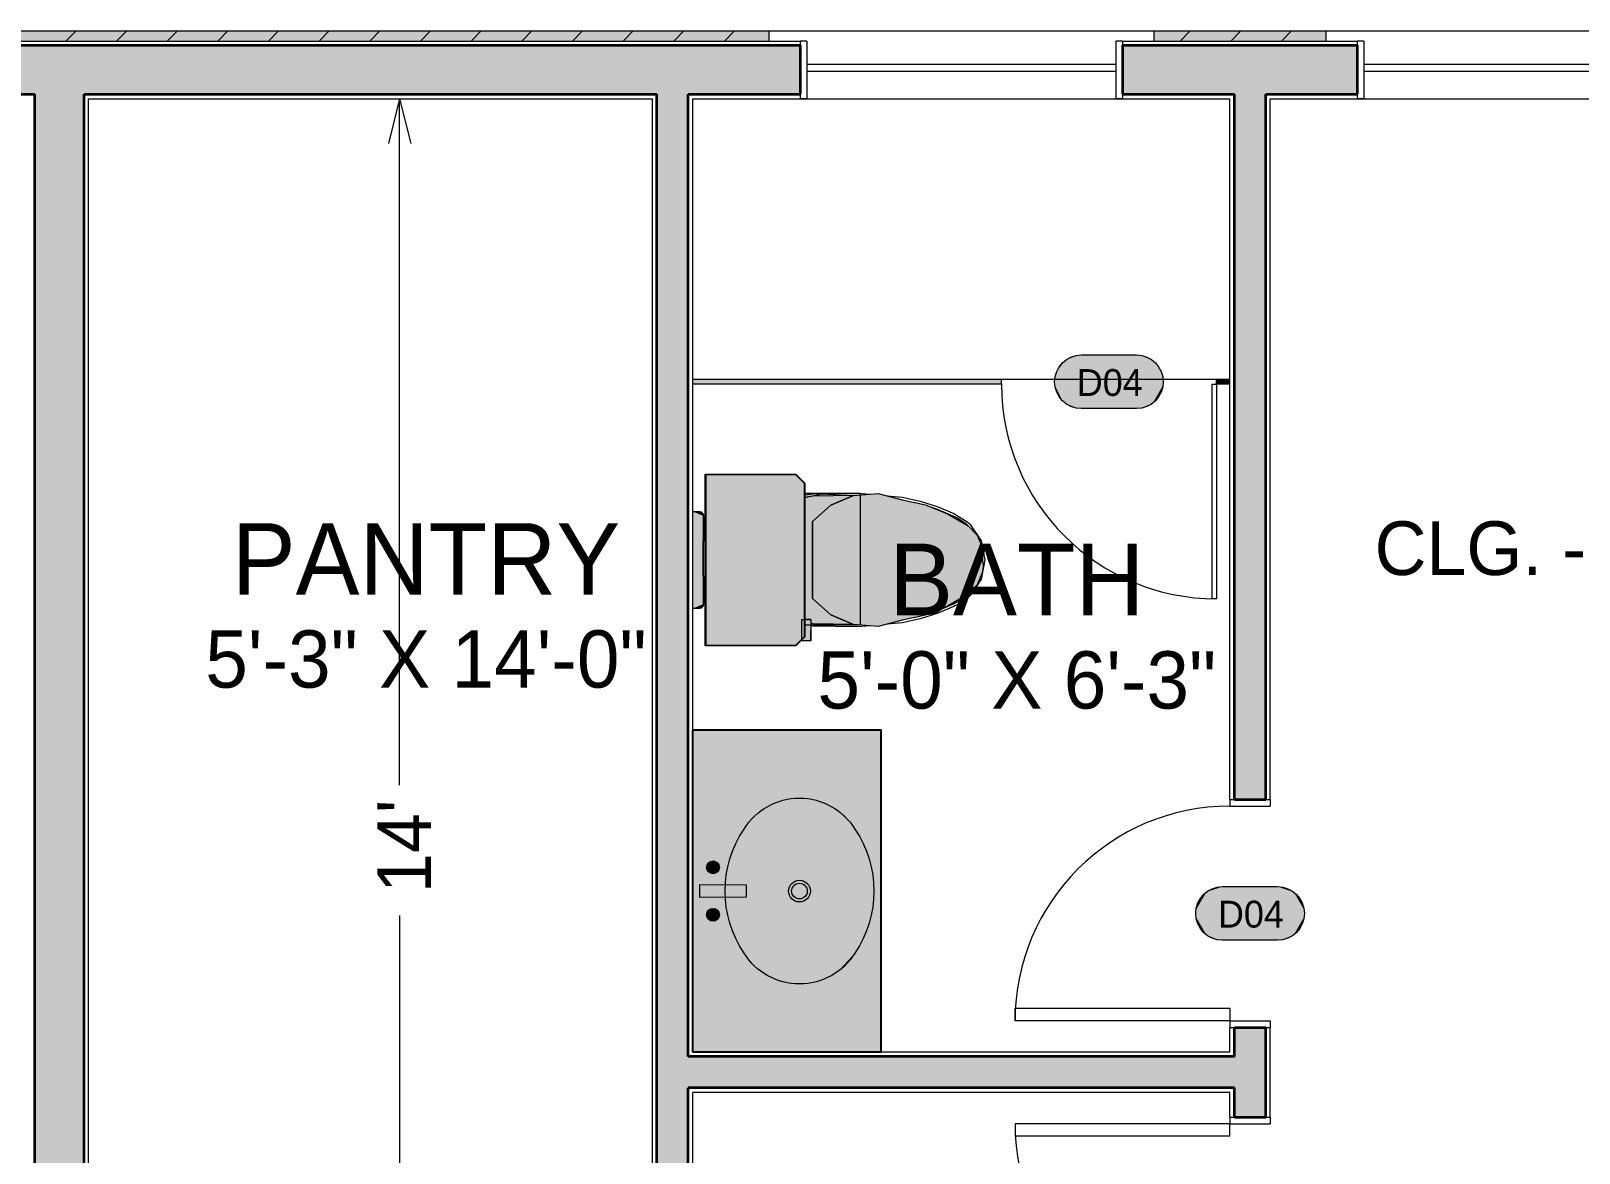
# Model space of a CAD drawing. Header units: inches. Extents: x 0.6 to 35.4, y -22.9 to 0.3.
# Drawn here: x 18.413 to 22.016, y -5.072 to -2.459 of the extents above; entities that cross this region are included whole.
import ezdxf

# ---------------------------------------------------------------- set-up
doc = ezdxf.new("R2010")
doc.units = ezdxf.units.IN
doc.header["$MEASUREMENT"] = 0
doc.layers.add('Layout Box Export Contents', color=7, linetype='Continuous', lineweight=0, true_color=0x000000)

# ---------------------------------------------------------------- blocks, each defined once
blk = doc.blocks.new('Oval (undermount) Sink')
at = {"layer": 'Layout Box Export Contents', "color": 252, "linetype": 'Continuous', "lineweight": 0, "true_color": 0x969696, "transparency": 33554687}
blk.add_lwpolyline([(0.72, 19.46), (0.68, 14.26), (-0.68, 14.26), (-0.72, 19.46)], close=True, dxfattribs=at)
blk.add_lwpolyline([(-6.93, 14.5, -0.30599), (6.93, 14.5, -0.558345), (6.93, 2.12, -0.305976), (-6.93, 2.12, -0.558345)], format="xyb", close=True, dxfattribs=at)
for centre, radius in [((-2.65, 17.97), 0.719), ((2.65, 17.97), 0.719), ((0, 8.31), 1.22), ((0, 8.31), 0.874)]:
    blk.add_circle(centre, radius, dxfattribs=at)
at = {"layer": 'Layout Box Export Contents', "color": 7, "linetype": 'Continuous', "lineweight": 0, "true_color": 0xffffff, "transparency": 33554687}
for points in [[(0.72, 19.46), (-0.68, 14.26), (0.72, 19.46), (-0.72, 19.46)], [(0.68, 14.26), (-0.68, 14.26), (0.68, 14.26), (0.72, 19.46)], [(-2.65, 18.69), (-3.33, 18.22), (-3.37, 17.97), (-3.36, 18.1)], [(-2.65, 18.69), (-3.37, 17.97), (-3.33, 17.73), (-3.36, 17.85)], [(-2.65, 18.69), (-3.2, 18.44), (-3.33, 18.22), (-3.28, 18.33)], [(-2.65, 18.69), (-3.33, 17.73), (-3.2, 17.51), (-3.28, 17.61)], [(-2.65, 18.69), (-3.01, 18.6), (-3.2, 18.44), (-3.12, 18.52)], [(-2.65, 18.69), (-3.2, 17.51), (-3.01, 17.35), (-3.12, 17.42)], [(-2.65, 18.69), (-2.78, 18.68), (-3.01, 18.6), (-2.9, 18.65)], [(-2.65, 18.69), (-3.01, 17.35), (-2.78, 17.26), (-2.9, 17.3)], [(-2.65, 18.69), (-2.78, 17.26), (-2.53, 17.26), (-2.65, 17.25)], [(-2.65, 18.69), (-2.53, 17.26), (-2.29, 17.35), (-2.41, 17.3)], [(-2.65, 18.69), (-2.29, 17.35), (-2.1, 17.51), (-2.19, 17.42)], [(-2.65, 18.69), (-2.1, 17.51), (-1.98, 17.73), (-2.03, 17.61)], [(-2.65, 18.69), (-1.98, 17.73), (-1.93, 17.97), (-1.94, 17.85)], [(-2.65, 18.69), (-1.93, 17.97), (-1.98, 18.22), (-1.94, 18.1)], [(-2.65, 18.69), (-1.98, 18.22), (-2.1, 18.44), (-2.03, 18.33)], [(-2.65, 18.69), (-2.1, 18.44), (-2.29, 18.6), (-2.19, 18.52)], [(-2.65, 18.69), (-2.29, 18.6), (-2.53, 18.68), (-2.41, 18.65)], [(2.65, 18.69), (1.98, 18.22), (1.93, 17.97), (1.94, 18.1)], [(2.65, 18.69), (1.93, 17.97), (1.98, 17.73), (1.94, 17.85)], [(2.65, 18.69), (2.1, 18.44), (1.98, 18.22), (2.03, 18.33)], [(2.65, 18.69), (1.98, 17.73), (2.1, 17.51), (2.03, 17.61)], [(2.65, 18.69), (2.29, 18.6), (2.1, 18.44), (2.19, 18.52)], [(2.65, 18.69), (2.1, 17.51), (2.29, 17.35), (2.19, 17.42)], [(2.65, 18.69), (2.53, 18.68), (2.29, 18.6), (2.41, 18.65)], [(2.65, 18.69), (2.29, 17.35), (2.53, 17.26), (2.41, 17.3)], [(2.65, 18.69), (2.53, 17.26), (2.78, 17.26), (2.65, 17.25)], [(2.65, 18.69), (2.78, 17.26), (3.01, 17.35), (2.9, 17.3)], [(2.65, 18.69), (3.01, 17.35), (3.2, 17.51), (3.11, 17.42)], [(2.65, 18.69), (3.2, 17.51), (3.33, 17.73), (3.28, 17.61)], [(2.65, 18.69), (3.33, 17.73), (3.37, 17.97), (3.36, 17.85)], [(2.65, 18.69), (3.37, 17.97), (3.33, 18.22), (3.36, 18.1)], [(2.65, 18.69), (3.33, 18.22), (3.2, 18.44), (3.28, 18.33)], [(2.65, 18.69), (3.2, 18.44), (3.01, 18.6), (3.11, 18.52)], [(2.65, 18.69), (3.01, 18.6), (2.78, 18.68), (2.9, 18.65)], [(-5.3, 15.43), (-4.93, 15.6), (-5.3, 15.43), (-5.09, 1.09)], [(-5.09, 1.09), (-4.93, 15.6), (-5.09, 1.09), (-4.71, 0.93)], [(-4.71, 0.93), (-4.93, 15.6), (-4.71, 0.93), (-4.55, 15.75)], [(-4.33, 0.78), (-4.71, 0.93), (-4.33, 0.78), (-4.55, 15.75)], [(-4.33, 0.78), (-4.55, 15.75), (-4.33, 0.78), (-4.16, 15.9)], [(-3.95, 0.65), (-4.33, 0.78), (-3.95, 0.65), (-4.16, 15.9)], [(-4.16, 15.9), (-3.78, 16.03), (-4.16, 15.9), (-3.95, 0.65)], [(-3.95, 0.65), (-3.78, 16.03), (-3.95, 0.65), (-3.56, 0.52)], [(-3.78, 16.03), (-3.39, 16.15), (-3.78, 16.03), (-3.56, 0.52)], [(-3.56, 0.52), (-3.39, 16.15), (-3.56, 0.52), (-3.16, 0.41)], [(-3.16, 0.41), (-3.39, 16.15), (-3.16, 0.41), (-2.99, 16.25)], [(-2.77, 0.31), (-3.16, 0.41), (-2.77, 0.31), (-2.99, 16.25)], [(-2.99, 16.25), (-2.59, 16.34), (-2.99, 16.25), (-2.77, 0.31)], [(-2.77, 0.31), (-2.59, 16.34), (-2.77, 0.31), (-2.37, 0.23)], [(-2.37, 0.23), (-2.59, 16.34), (-2.37, 0.23), (-2.19, 16.42)], [(-1.96, 0.16), (-2.37, 0.23), (-1.96, 0.16), (-2.19, 16.42)], [(-2.19, 16.42), (-1.79, 16.49), (-2.19, 16.42), (-1.96, 0.16)], [(-1.96, 0.16), (-1.79, 16.49), (-1.96, 0.16), (-1.56, 0.1)], [(-1.56, 0.1), (-1.79, 16.49), (-1.56, 0.1), (-1.38, 16.54)], [(-1.15, 0.05), (-1.56, 0.1), (-1.15, 0.05), (-1.38, 16.54)], [(-1.15, 0.05), (-1.38, 16.54), (-1.15, 0.05), (-0.98, 16.58)], [(-0.75, 0.02), (-1.15, 0.05), (-0.75, 0.02), (-0.98, 16.58)], [(-0.98, 16.58), (-0.57, 16.61), (-0.98, 16.58), (-0.75, 0.02)], [(-0.75, 0.02), (-0.57, 16.61), (-0.75, 0.02), (-0.34, 0)], [(-0.34, 0), (-0.57, 16.61), (-0.34, 0), (-0.16, 16.62)], [(-0.34, 0), (-0.16, 16.62), (-0.34, 0), (0.07, 0)], [(-0.16, 16.62), (0.25, 16.62), (-0.16, 16.62), (0.07, 0)], [(0.07, 0), (0.25, 16.62), (0.07, 0), (0.48, 0.01)], [(0.25, 16.62), (0.66, 16.6), (0.25, 16.62), (0.48, 0.01)], [(0.48, 0.01), (0.66, 16.6), (0.48, 0.01), (0.89, 0.03)], [(0.66, 16.6), (1.06, 16.57), (0.66, 16.6), (0.89, 0.03)], [(0.89, 0.03), (1.06, 16.57), (0.89, 0.03), (1.29, 0.07)], [(1.06, 16.57), (1.47, 16.53), (1.06, 16.57), (1.29, 0.07)], [(1.29, 0.07), (1.47, 16.53), (1.29, 0.07), (1.7, 0.12)], [(1.47, 16.53), (1.88, 16.48), (1.47, 16.53), (1.7, 0.12)], [(1.7, 0.12), (1.88, 16.48), (1.7, 0.12), (2.1, 0.18)], [(1.88, 16.48), (2.28, 16.41), (1.88, 16.48), (2.1, 0.18)], [(2.1, 0.18), (2.28, 16.41), (2.1, 0.18), (2.51, 0.26)], [(2.28, 16.41), (2.68, 16.33), (2.28, 16.41), (2.51, 0.26)], [(2.51, 0.26), (2.68, 16.33), (2.51, 0.26), (2.9, 0.35)], [(2.68, 16.33), (3.08, 16.23), (2.68, 16.33), (2.9, 0.35)], [(2.9, 0.35), (3.08, 16.23), (2.9, 0.35), (3.3, 0.45)], [(3.08, 16.23), (3.47, 16.12), (3.08, 16.23), (3.3, 0.45)], [(3.3, 0.45), (3.47, 16.12), (3.3, 0.45), (3.69, 0.56)], [(3.47, 16.12), (3.86, 16), (3.47, 16.12), (3.69, 0.56)], [(3.69, 0.56), (3.86, 16), (3.69, 0.56), (4.08, 0.69)], [(3.86, 16), (4.25, 15.87), (3.86, 16), (4.08, 0.69)], [(4.08, 0.69), (4.25, 15.87), (4.08, 0.69), (4.46, 0.83)], [(4.25, 15.87), (4.63, 15.72), (4.25, 15.87), (4.46, 0.83)], [(4.46, 0.83), (4.63, 15.72), (4.46, 0.83), (4.84, 0.99)], [(4.63, 15.72), (5.01, 15.56), (4.63, 15.72), (4.84, 0.99)], [(4.84, 0.99), (5.01, 15.56), (4.84, 0.99), (5.22, 1.15)], [(5.01, 15.56), (5.38, 15.39), (5.01, 15.56), (5.22, 1.15)], [(-10.39, 8.26), (-6.93, 14.5), (-10.39, 8.26), (-6.93, 2.12)], [(-6.93, 14.5), (-10.39, 8.26), (-6.93, 14.5), (-8.28, 13.42)], [(-6.93, 14.5), (-8.28, 13.42), (-6.93, 14.5), (-7.68, 13.97)], [(-8.28, 13.42), (-7.99, 13.71), (-8.28, 13.42), (-7.68, 13.97)], [(-7.68, 13.97), (-7.35, 14.22), (-7.68, 13.97), (-6.93, 14.5)], [(-6.93, 2.12), (-6.93, 14.5), (-6.93, 2.12), (-6.72, 14.63)], [(-6.53, 1.86), (-6.93, 2.12), (-6.53, 1.86), (-6.72, 14.63)], [(-6.53, 1.86), (-6.72, 14.63), (-6.53, 1.86), (-6.38, 14.85)], [(-6.18, 1.65), (-6.53, 1.86), (-6.18, 1.65), (-6.38, 14.85)], [(-6.18, 1.65), (-6.38, 14.85), (-6.18, 1.65), (-6.02, 15.06)], [(-5.82, 1.45), (-6.18, 1.65), (-5.82, 1.45), (-6.02, 15.06)], [(-5.82, 1.45), (-6.02, 15.06), (-5.82, 1.45), (-5.66, 15.25)], [(-5.46, 1.27), (-5.82, 1.45), (-5.46, 1.27), (-5.66, 15.25)], [(-5.46, 1.27), (-5.66, 15.25), (-5.46, 1.27), (-5.3, 15.43)], [(-5.09, 1.09), (-5.46, 1.27), (-5.09, 1.09), (-5.3, 15.43)], [(5.22, 1.15), (5.38, 15.39), (5.22, 1.15), (5.58, 1.33)], [(5.38, 15.39), (5.74, 15.21), (5.38, 15.39), (5.58, 1.33)], [(5.58, 1.33), (5.74, 15.21), (5.58, 1.33), (5.95, 1.52)], [(5.74, 15.21), (6.1, 15.01), (5.74, 15.21), (5.95, 1.52)], [(5.95, 1.52), (6.1, 15.01), (5.95, 1.52), (6.3, 1.72)], [(6.1, 15.01), (6.45, 14.81), (6.1, 15.01), (6.3, 1.72)], [(6.3, 1.72), (6.45, 14.81), (6.3, 1.72), (6.65, 1.94)], [(6.45, 14.81), (6.93, 14.5), (6.45, 14.81), (6.65, 1.94)], [(6.65, 1.94), (6.93, 14.5), (6.65, 1.94), (6.93, 2.12)], [(6.93, 2.12), (6.93, 14.5), (6.93, 2.12), (7.31, 2.37)], [(6.97, 14.47), (7.31, 14.25), (6.97, 14.47), (6.93, 14.5)], [(7.31, 2.37), (6.93, 14.5), (7.31, 2.37), (7.95, 13.74)], [(7.31, 14.25), (7.95, 13.74), (7.31, 14.25), (6.93, 14.5)], [(7.64, 14), (7.95, 13.74), (7.64, 14), (7.31, 14.25)], [(-10.39, 8.26), (-9.29, 12.14), (-10.39, 8.26), (-8.28, 13.42)], [(-10.29, 9.48), (-9.29, 12.14), (-10.29, 9.48), (-10.39, 8.26)], [(-10.29, 9.48), (-9.69, 11.43), (-10.29, 9.48), (-9.29, 12.14)], [(-9.69, 11.43), (-9.5, 11.79), (-9.69, 11.43), (-9.29, 12.14)], [(-9.29, 12.14), (-8.56, 13.13), (-9.29, 12.14), (-8.28, 13.42)], [(-9.07, 12.48), (-8.56, 13.13), (-9.07, 12.48), (-9.29, 12.14)], [(-8.83, 12.81), (-8.56, 13.13), (-8.83, 12.81), (-9.07, 12.48)], [(10.38, 7.9), (7.31, 2.37), (10.38, 7.9), (7.95, 13.74)], [(8.25, 13.46), (8.53, 13.16), (8.25, 13.46), (7.95, 13.74)], [(7.95, 13.74), (8.53, 13.16), (7.95, 13.74), (10.38, 7.9)], [(8.53, 13.16), (8.79, 12.85), (8.53, 13.16), (10.38, 7.9)], [(9.04, 12.52), (10.28, 9.53), (9.04, 12.52), (8.79, 12.85)], [(8.79, 12.85), (10.28, 9.53), (8.79, 12.85), (10.38, 7.9)], [(9.04, 12.52), (9.27, 12.18), (9.04, 12.52), (10.28, 9.53)], [(9.48, 11.83), (10.28, 9.53), (9.48, 11.83), (9.27, 12.18)], [(-10.21, 9.88), (-9.69, 11.43), (-10.21, 9.88), (-10.29, 9.48)], [(-10.21, 9.88), (-10.12, 10.28), (-10.21, 9.88), (-9.69, 11.43)], [(-10.12, 10.28), (-9.85, 11.05), (-10.12, 10.28), (-9.69, 11.43)], [(-9.99, 10.67), (-9.85, 11.05), (-9.99, 10.67), (-10.12, 10.28)], [(9.48, 11.83), (9.66, 11.47), (9.48, 11.83), (9.83, 11.1)], [(9.83, 11.1), (9.98, 10.72), (9.83, 11.1), (9.48, 11.83)], [(9.48, 11.83), (9.98, 10.72), (9.48, 11.83), (10.28, 9.53)], [(10.1, 10.33), (10.28, 9.53), (10.1, 10.33), (9.98, 10.72)], [(-10.39, 8.26), (-10.38, 8.67), (-10.39, 8.26), (-10.29, 9.48)], [(-10.35, 9.08), (-10.29, 9.48), (-10.35, 9.08), (-10.38, 8.67)], [(10.1, 10.33), (10.2, 9.93), (10.1, 10.33), (10.28, 9.53)], [(10.28, 9.53), (10.34, 9.13), (10.28, 9.53), (10.38, 8.72)], [(10.38, 7.9), (10.28, 9.53), (10.38, 7.9), (10.38, 8.72)], [(10.38, 8.72), (10.39, 8.31), (10.38, 8.72), (10.38, 7.9)], [(-6.93, 2.12), (-9.24, 4.39), (-6.93, 2.12), (-10.39, 8.26)], [(-9.96, 5.86), (-10.19, 6.64), (-9.96, 5.86), (-10.39, 8.26)], [(-10.37, 7.85), (-10.39, 8.26), (-10.37, 7.85), (-10.28, 7.04)], [(-10.28, 7.04), (-10.39, 8.26), (-10.28, 7.04), (-10.19, 6.64)], [(-9.24, 4.39), (-9.96, 5.86), (-9.24, 4.39), (-10.39, 8.26)], [(-10.34, 7.44), (-10.37, 7.85), (-10.34, 7.44), (-10.28, 7.04)], [(10.38, 7.9), (10.34, 7.49), (10.38, 7.9), (7.31, 2.37)], [(9.04, 4.09), (7.31, 2.37), (9.04, 4.09), (10.34, 7.49)], [(10.34, 7.49), (9.27, 4.43), (10.34, 7.49), (9.04, 4.09)], [(10.28, 7.09), (9.27, 4.43), (10.28, 7.09), (10.34, 7.49)], [(9.83, 5.52), (9.27, 4.43), (9.83, 5.52), (10.28, 7.09)], [(10.1, 6.29), (9.83, 5.52), (10.1, 6.29), (10.28, 7.09)], [(10.2, 6.69), (10.1, 6.29), (10.2, 6.69), (10.28, 7.09)], [(-9.96, 5.86), (-10.09, 6.25), (-9.96, 5.86), (-10.19, 6.64)], [(-9.64, 5.1), (-9.96, 5.86), (-9.64, 5.1), (-9.24, 4.39)], [(-9.64, 5.1), (-9.81, 5.48), (-9.64, 5.1), (-9.96, 5.86)], [(9.66, 5.15), (9.27, 4.43), (9.66, 5.15), (9.83, 5.52)], [(10.1, 6.29), (9.98, 5.9), (10.1, 6.29), (9.83, 5.52)], [(-9.24, 4.39), (-9.45, 4.74), (-9.24, 4.39), (-9.64, 5.1)], [(-6.93, 2.12), (-9.01, 4.05), (-6.93, 2.12), (-9.24, 4.39)], [(-8.76, 3.73), (-9.01, 4.05), (-8.76, 3.73), (-8.5, 3.42)], [(-8.5, 3.42), (-9.01, 4.05), (-8.5, 3.42), (-6.93, 2.12)], [(8.53, 3.46), (7.31, 2.37), (8.53, 3.46), (9.04, 4.09)], [(9.04, 4.09), (8.79, 3.77), (9.04, 4.09), (8.53, 3.46)], [(9.48, 4.79), (9.27, 4.43), (9.48, 4.79), (9.66, 5.15)], [(-7.91, 2.85), (-8.21, 3.13), (-7.91, 2.85), (-8.5, 3.42)], [(-7.6, 2.59), (-8.5, 3.42), (-7.6, 2.59), (-6.93, 2.12)], [(-7.91, 2.85), (-8.5, 3.42), (-7.91, 2.85), (-7.6, 2.59)], [(-7.27, 2.34), (-7.6, 2.59), (-7.27, 2.34), (-6.93, 2.12)], [(8.53, 3.46), (8.25, 3.16), (8.53, 3.46), (7.31, 2.37)], [(8.25, 3.16), (7.64, 2.62), (8.25, 3.16), (7.31, 2.37)], [(7.95, 2.88), (7.64, 2.62), (7.95, 2.88), (8.25, 3.16)]]:
    blk.add_solid(points, dxfattribs=at)
blk = doc.blocks.new('Elongated Toilet')
at = {"layer": 'Layout Box Export Contents', "color": 252, "linetype": 'Continuous', "lineweight": 0, "true_color": 0x969696, "transparency": 33554687}
for p, q in [((-9.59, 31.22), (-9.56, 31.18)), ((-3.09, 31.22), (-3.09, 31.44)), ((3.41, 31.44), (3.41, 31.22)), ((-3.83, 1.86), (-3.8, 1.83))]:
    blk.add_line(p, q, dxfattribs=at)
for points in [[(9.56, 31.18), (-9.56, 31.18), (-9.56, 21.08), (-8.57, 20.15), (8.57, 20.15), (9.56, 21.14), (9.56, 31.18), (9.59, 31.22), (9.59, 21.13), (8.58, 20.12), (-8.58, 20.12), (-9.59, 21.13), (-9.59, 31.22), (9.59, 31.22)], [(-1.84, 31.44), (-4.93, 31.44), (-5.18, 31.51), (-5.37, 31.69), (-5.43, 31.94), (-5.43, 32.63), (5.43, 32.63), (5.43, 31.94), (5.37, 31.69), (5.18, 31.51), (4.93, 31.44), (2.16, 31.44)], [(-2.75, 31.22), (-2.74, 31.26), (-2.63, 31.37), (-2.48, 31.44)], [(-1.84, 31.22), (-1.84, 31.46), (2.16, 31.46), (2.16, 31.22)], [(2.8, 31.44), (2.94, 31.37), (3.06, 31.26), (3.07, 31.22)], [(-6.65, 20.12), (-6.65, 19.44), (-9.03, 19.46), (-9.03, 20.44), (-8.91, 20.44)], [(-7.35, 12.83), (-7.48, 14.2), (-7.39, 19.22), (-7.36, 19.44)], [(-7.12, 19.2), (-7.21, 14.68), (-7.12, 19.2), (-7.09, 19.44)], [(7.21, 14.68), (6.14, 17.2), (4.31, 19.26), (-4.31, 19.26), (-6.14, 17.2), (-7.21, 14.68)], [(-6.65, 19.44), (-6.61, 20.15), (7.27, 20.12), (7.39, 19.22), (7.48, 14.2), (7.35, 12.83)], [(7.17, 10.94), (7.01, 9.21), (6.59, 7.24), (5.98, 5.33), (5.18, 3.48), (4.28, 1.97), (4.13, 1.8), (4.06, 1.72), (4.02, 1.68), (3.98, 1.64), (2.16, 0.41), (0, 0), (-2.16, 0.41), (-3.98, 1.64), (-4.28, 1.97), (-4.79, 2.69), (-5, 3.08), (-5.09, 3.28), (-5.18, 3.48), (-5.98, 5.33), (-6.59, 7.24), (-7.01, 9.21), (-7.17, 10.94)], [(-6.24, 7.01), (-6.33, 7.31), (-6.74, 9.25)], [(6.74, 9.25), (6.33, 7.31), (6.24, 7.01)], [(-5.98, 6.2), (-5.73, 5.41), (-4.93, 3.59), (-4.08, 2.14), (-3.94, 1.98), (-3.87, 1.91), (-3.83, 1.87), (-3.83, 1.86)], [(5.98, 6.2), (5.73, 5.41), (4.93, 3.59), (4.85, 3.39), (4.77, 3.2), (4.57, 2.83), (4.08, 2.14), (3.83, 1.87)], [(-3.79, 1.83), (-3.8, 1.83), (-3.83, 1.86)], [(3.8, 1.83), (3.79, 1.83), (3.8, 1.83), (3.81, 1.84)]]:
    blk.add_lwpolyline(points, dxfattribs=at)
for points in [[(9.56, 31.26), (9.56, 21.15), (8.56, 20.15), (-8.56, 20.15), (-9.56, 21.15), (-9.56, 31.26)], [(-6.65, 20.45), (-6.65, 19.44), (-9.03, 19.44), (-9.03, 20.45)], [(-2.79, 0.85), (-3.83, 1.86), (-5.17, 4.17), (-6.15, 6.65), (-6.74, 9.25), (-7.42, 11.92), (-7.21, 14.66), (-6.14, 17.2), (-4.31, 19.26), (4.31, 19.26), (6.14, 17.2), (7.21, 14.66), (7.42, 11.92), (6.74, 9.25), (6.15, 6.65), (5.17, 4.17), (3.83, 1.86), (2.79, 0.85), (1.45, 0.29), (0, 0.27), (-0.14, 0.25), (-0.29, 0.23), (-0.58, 0.21), (-1.16, 0.24), (-1.45, 0.29)], [(7.47, 20.16), (7.47, 13.92), (-7.29, 13.92), (-7.29, 20.16)], [(7.12, 19.2), (7, 20.12), (7.41, 18.2), (7.21, 14.68)]]:
    blk.add_lwpolyline(points, close=True, dxfattribs=at)
blk.add_lwpolyline([(5.43, 32.63), (5.43, 31.96, -0.414214), (4.93, 31.46), (-4.93, 31.46, -0.414214), (-5.43, 31.96), (-5.43, 32.63)], format="xyb", close=True, dxfattribs=at)
at = {"layer": 'Layout Box Export Contents', "color": 7, "linetype": 'Continuous', "lineweight": 0, "true_color": 0xffffff, "transparency": 33554687}
for points in [[(9.56, 31.26), (8.56, 20.15), (9.56, 31.26), (-9.56, 31.26)], [(8.56, 20.15), (-8.56, 20.15), (8.56, 20.15), (-9.56, 31.26)], [(-9.56, 31.26), (-8.56, 20.15), (-9.56, 31.26), (-9.56, 21.15)], [(-5.43, 32.63), (5.43, 32.63), (-5.43, 32.63), (-4.93, 31.46)], [(-4.93, 31.46), (-5.43, 31.96), (-4.93, 31.46), (-5.43, 32.63)], [(-5.43, 31.92), (-5.43, 31.96), (-5.43, 31.92), (-4.93, 31.46)], [(-5.43, 31.88), (-5.43, 31.92), (-5.43, 31.88), (-5.42, 31.84)], [(-5, 31.46), (-5.43, 31.92), (-5, 31.46), (-4.93, 31.46)], [(-5.42, 31.84), (-5.43, 31.92), (-5.42, 31.84), (-5, 31.46)], [(-5.41, 31.8), (-5.42, 31.84), (-5.41, 31.8), (-5.38, 31.73)], [(-5.38, 31.73), (-5.42, 31.84), (-5.38, 31.73), (-5, 31.46)], [(-5.38, 31.73), (-5.39, 31.77), (-5.38, 31.73), (-5.41, 31.8)], [(-5, 31.46), (-5.11, 31.49), (-5, 31.46), (-5.38, 31.73)], [(-5.31, 31.63), (-5.36, 31.69), (-5.31, 31.63), (-5.38, 31.73)], [(-5.11, 31.49), (-5.31, 31.63), (-5.11, 31.49), (-5.38, 31.73)], [(-5.31, 31.63), (-5.33, 31.66), (-5.31, 31.63), (-5.36, 31.69)], [(-5.11, 31.49), (-5.28, 31.6), (-5.11, 31.49), (-5.31, 31.63)], [(-5.22, 31.55), (-5.28, 31.6), (-5.22, 31.55), (-5.11, 31.49)], [(-5.25, 31.57), (-5.28, 31.6), (-5.25, 31.57), (-5.22, 31.55)], [(-5.19, 31.53), (-5.22, 31.55), (-5.19, 31.53), (-5.11, 31.49)], [(-5.11, 31.49), (-5.15, 31.51), (-5.11, 31.49), (-5.19, 31.53)], [(-5.04, 31.47), (-5.07, 31.48), (-5.04, 31.47), (-5.11, 31.49)], [(-5, 31.46), (-5.04, 31.47), (-5, 31.46), (-5.11, 31.49)], [(-4.96, 31.46), (-5, 31.46), (-4.96, 31.46), (-4.93, 31.46)], [(5.43, 32.63), (4.93, 31.46), (5.43, 32.63), (-4.93, 31.46)], [(5.43, 31.96), (4.93, 31.46), (5.43, 31.96), (5.43, 32.63)], [(5.43, 31.96), (5.07, 31.48), (5.43, 31.96), (4.93, 31.46)], [(5.07, 31.48), (5.03, 31.47), (5.07, 31.48), (4.93, 31.46)], [(5, 31.46), (4.93, 31.46), (5, 31.46), (5.03, 31.47)], [(4.95, 31.46), (4.93, 31.46), (4.95, 31.46), (5, 31.46)], [(5.43, 31.92), (5.07, 31.48), (5.43, 31.92), (5.43, 31.96)], [(5.41, 31.8), (5.07, 31.48), (5.41, 31.8), (5.43, 31.92)], [(5.28, 31.6), (5.07, 31.48), (5.28, 31.6), (5.41, 31.8)], [(5.15, 31.51), (5.07, 31.48), (5.15, 31.51), (5.28, 31.6)], [(5.11, 31.49), (5.07, 31.48), (5.11, 31.49), (5.15, 31.51)], [(5.28, 31.6), (5.25, 31.57), (5.28, 31.6), (5.15, 31.51)], [(5.25, 31.57), (5.22, 31.55), (5.25, 31.57), (5.15, 31.51)], [(5.18, 31.53), (5.15, 31.51), (5.18, 31.53), (5.22, 31.55)], [(5.41, 31.8), (5.38, 31.73), (5.41, 31.8), (5.28, 31.6)], [(5.36, 31.69), (5.28, 31.6), (5.36, 31.69), (5.38, 31.73)], [(5.31, 31.63), (5.28, 31.6), (5.31, 31.63), (5.36, 31.69)], [(5.36, 31.69), (5.33, 31.66), (5.36, 31.69), (5.31, 31.63)], [(5.41, 31.8), (5.39, 31.76), (5.41, 31.8), (5.38, 31.73)], [(5.43, 31.92), (5.42, 31.84), (5.43, 31.92), (5.41, 31.8)], [(5.43, 31.88), (5.42, 31.84), (5.43, 31.88), (5.43, 31.92)], [(9.56, 21.15), (8.56, 20.15), (9.56, 21.15), (9.56, 31.26)], [(-9.03, 20.45), (-6.65, 20.45), (-9.03, 20.45), (-6.65, 19.44)], [(-6.65, 19.44), (-9.03, 19.44), (-6.65, 19.44), (-9.03, 20.45)], [(7.47, 13.92), (-7.29, 13.92), (7.47, 13.92), (7.47, 20.16)], [(7.47, 20.16), (-7.29, 13.92), (7.47, 20.16), (-7.29, 20.16)], [(-6.14, 17.2), (-4.31, 19.26), (-6.14, 17.2), (4.31, 19.26)], [(-6.14, 17.2), (4.31, 19.26), (-6.14, 17.2), (6.14, 17.2)], [(-6.14, 17.2), (7.21, 14.66), (-6.14, 17.2), (-7.21, 14.66)], [(6.14, 17.2), (7.21, 14.66), (6.14, 17.2), (-6.14, 17.2)], [(-7.21, 14.66), (7.42, 11.92), (-7.21, 14.66), (-7.42, 11.92)], [(7.21, 14.66), (7.42, 11.92), (7.21, 14.66), (-7.21, 14.66)], [(-7.42, 11.92), (7.42, 11.92), (-7.42, 11.92), (-6.74, 9.25)], [(-6.74, 9.25), (7.42, 11.92), (-6.74, 9.25), (6.74, 9.25)], [(-6.15, 6.65), (-6.74, 9.25), (-6.15, 6.65), (6.74, 9.25)], [(-6.15, 6.65), (6.74, 9.25), (-6.15, 6.65), (6.15, 6.65)], [(6.15, 6.65), (5.17, 4.17), (6.15, 6.65), (-6.15, 6.65)], [(-6.15, 6.65), (5.17, 4.17), (-6.15, 6.65), (-5.17, 4.17)], [(5.17, 4.17), (0, 0.27), (5.17, 4.17), (-5.17, 4.17)], [(-5.17, 4.17), (0, 0.27), (-5.17, 4.17), (-3.83, 1.86)], [(3.83, 1.86), (0, 0.27), (3.83, 1.86), (5.17, 4.17)], [(-1.45, 0.29), (-2.79, 0.85), (-1.45, 0.29), (-3.83, 1.86)], [(0, 0.27), (-0.29, 0.23), (0, 0.27), (-3.83, 1.86)], [(-3.83, 1.86), (-0.29, 0.23), (-3.83, 1.86), (-0.58, 0.21)], [(-0.58, 0.21), (-1.16, 0.24), (-0.58, 0.21), (-3.83, 1.86)], [(-3.83, 1.86), (-1.16, 0.24), (-3.83, 1.86), (-1.45, 0.29)], [(1.45, 0.29), (0, 0.27), (1.45, 0.29), (3.83, 1.86)], [(3.83, 1.86), (2.79, 0.85), (3.83, 1.86), (1.45, 0.29)], [(-0.14, 0.25), (-0.29, 0.23), (-0.14, 0.25), (0, 0.27)]]:
    blk.add_solid(points, dxfattribs=at)

msp = doc.modelspace()

# ---------------------------------------------------------------- linework, layer by layer
at = {"layer": 'Layout Box Export Contents', "color": 18, "linetype": 'Continuous', "lineweight": 0, "true_color": 0x000000, "transparency": 33554687}
for p, q in [((17.3096, -2.4831), (20.2032, -2.4831)), ((17.3826, -2.4594), (20.1303, -2.4594)), ((17.3826, -2.4829), (20.1303, -2.4829)), ((20.1303, -2.4594), (20.1303, -2.4831)), ((20.2032, -2.4831), (20.2032, -2.6172)), ((20.9532, -2.4831), (20.9532, -2.6172)), ((20.9532, -2.4831), (21.4992, -2.4831)), ((21.0261, -2.4594), (21.4263, -2.4594)), ((21.0261, -2.4594), (21.0261, -2.4831)), ((21.0261, -2.4829), (21.4263, -2.4829)), ((21.4263, -2.4594), (21.4263, -2.4831)), ((21.4992, -2.4831), (21.4992, -2.6172)), ((18.547, -2.6172), (19.8595, -2.6172)), ((18.547, -6.1172), (18.547, -2.6172)), ((19.8595, -6.1172), (19.8595, -2.6172)), ((19.9532, -2.6172), (20.2032, -2.6172)), ((19.9532, -4.837), (19.9532, -2.6172)), ((20.9532, -2.6172), (21.2032, -2.6172)), ((21.2032, -4.2485), (21.2032, -2.6172)), ((21.297, -2.6172), (21.4992, -2.6172)), ((21.297, -4.2485), (21.297, -2.6172)), ((21.2032, -4.2485), (21.297, -4.2485)), ((21.2032, -4.837), (21.2032, -4.7798)), ((21.2032, -4.7798), (21.297, -4.7798)), ((21.297, -4.9881), (21.297, -4.7798)), ((21.2032, -4.837), (19.9532, -4.837)), ((19.9532, -6.1172), (19.9532, -4.9308)), ((21.2032, -4.9308), (19.9532, -4.9308)), ((21.2032, -4.9881), (21.2032, -4.9308)), ((21.2032, -4.9881), (21.297, -4.9881))]:
    msp.add_line(p, q, dxfattribs=at)
at = {"layer": 'Layout Box Export Contents', "color": 1, "linetype": 'Continuous', "lineweight": 0, "true_color": 0xff0000, "transparency": 33554687}
for p, q in [((18.4946, -2.4829), (18.5181, -2.4594)), ((18.6125, -2.4829), (18.6359, -2.4594)), ((18.7303, -2.4829), (18.7538, -2.4594)), ((18.8482, -2.4829), (18.8716, -2.4594)), ((18.966, -2.4829), (18.9895, -2.4594)), ((19.0839, -2.4829), (19.1073, -2.4594)), ((19.2017, -2.4829), (19.2252, -2.4594)), ((19.3196, -2.4829), (19.343, -2.4594)), ((19.4374, -2.4829), (19.4609, -2.4594)), ((19.5553, -2.4829), (19.5787, -2.4594)), ((19.6731, -2.4829), (19.6966, -2.4594)), ((19.791, -2.4829), (19.8144, -2.4594)), ((19.9088, -2.4829), (19.9323, -2.4594)), ((20.0267, -2.4829), (20.0501, -2.4594)), ((21.0874, -2.4829), (21.1108, -2.4594)), ((21.2052, -2.4829), (21.2286, -2.4594)), ((21.3231, -2.4829), (21.3465, -2.4594))]:
    msp.add_line(p, q, dxfattribs=at)
at = {"layer": 'Layout Box Export Contents', "color": 251, "linetype": 'Continuous', "lineweight": 18, "true_color": 0x4b4b4b, "transparency": 33554687}
for p, q in [((20.1303, -2.4594), (21.0261, -2.4594)), ((20.2188, -2.4831), (20.2032, -2.4831)), ((20.2032, -2.4831), (20.2032, -2.6172)), ((20.2188, -2.4831), (20.2188, -2.6172)), ((20.9532, -2.4831), (20.9376, -2.4831)), ((20.9376, -2.4831), (20.9376, -2.6172)), ((20.9532, -2.4831), (20.9532, -2.6172)), ((21.4263, -2.4594), (22.3221, -2.4594)), ((21.5149, -2.4831), (21.4992, -2.4831)), ((21.4992, -2.4831), (21.4992, -2.6172)), ((21.5149, -2.4831), (21.5149, -2.6172)), ((20.9376, -2.5372), (20.2188, -2.5372)), ((20.9376, -2.5539), (20.2188, -2.5539)), ((22.2336, -2.5372), (21.5149, -2.5372)), ((22.2336, -2.5539), (21.5149, -2.5539)), ((20.2032, -2.6172), (20.9532, -2.6172)), ((20.2188, -2.6172), (20.2032, -2.6172)), ((20.9532, -2.6172), (20.9376, -2.6172)), ((21.4992, -2.6172), (22.2492, -2.6172)), ((21.5149, -2.6172), (21.4992, -2.6172)), ((21.1716, -3.2711), (20.6716, -3.2711)), ((21.1612, -3.2815), (21.1612, -3.7815)), ((21.1612, -3.2815), (21.1716, -3.2815)), ((21.1716, -3.2815), (21.1716, -3.7815)), ((21.1716, -3.7815), (21.1612, -3.7815)), ((21.2032, -4.2485), (21.2032, -4.2641)), ((21.2032, -4.2485), (21.297, -4.2485)), ((21.297, -4.2485), (21.297, -4.2641)), ((21.2032, -4.2641), (21.297, -4.2641)), ((21.2032, -4.7355), (20.7032, -4.7355)), ((20.7032, -4.7641), (20.7032, -4.7355)), ((21.2032, -4.7355), (21.2032, -4.7641)), ((21.2032, -4.7641), (20.7032, -4.7641)), ((21.2032, -4.7641), (21.2032, -4.7798)), ((21.2032, -4.7641), (21.297, -4.7641)), ((21.2032, -4.7798), (21.297, -4.7798)), ((21.297, -4.7641), (21.297, -4.7798)), ((21.2032, -5.0037), (20.7032, -5.0037)), ((20.7032, -5.0037), (20.7032, -5.0324)), ((21.2032, -4.9881), (21.2032, -5.0037)), ((21.2032, -4.9881), (21.297, -4.9881)), ((21.2032, -5.0037), (21.297, -5.0037)), ((21.2032, -5.0324), (21.2032, -5.0037)), ((21.297, -4.9881), (21.297, -5.0037)), ((21.2032, -5.0324), (20.7032, -5.0324))]:
    msp.add_line(p, q, dxfattribs=at)
at = {"layer": 'Layout Box Export Contents', "color": 18, "linetype": 'Continuous', "lineweight": 35, "true_color": 0x000000, "transparency": 33554687}
for p, q in [((17.3096, -2.4922), (20.2032, -2.4922)), ((20.2032, -2.4922), (20.2032, -2.6068)), ((20.9532, -2.4922), (21.4992, -2.4922)), ((20.9532, -2.4922), (20.9532, -2.6068)), ((21.4992, -2.4922), (21.4992, -2.6068)), ((17.3096, -2.6068), (18.422, -2.6068)), ((18.422, -6.325), (18.422, -2.6068)), ((18.5366, -2.6068), (19.8699, -2.6068)), ((18.5366, -6.1276), (18.5366, -2.6068)), ((19.8699, -6.1276), (19.8699, -2.6068)), ((19.9428, -2.6068), (20.2032, -2.6068)), ((19.9428, -4.8475), (19.9428, -2.6068)), ((20.9532, -2.6068), (21.2136, -2.6068)), ((21.2136, -4.2485), (21.2136, -2.6068)), ((21.2866, -2.6068), (21.4992, -2.6068)), ((21.2866, -4.2485), (21.2866, -2.6068)), ((21.2136, -4.2485), (21.2866, -4.2485)), ((21.2136, -4.8475), (21.2136, -4.7798)), ((21.2136, -4.7798), (21.2866, -4.7798)), ((21.2866, -4.9881), (21.2866, -4.7798)), ((21.2136, -4.8475), (19.9428, -4.8475)), ((19.9428, -6.1276), (19.9428, -4.9204)), ((21.2136, -4.9204), (19.9428, -4.9204)), ((21.2136, -4.9881), (21.2136, -4.9204)), ((21.2136, -4.9881), (21.2866, -4.9881))]:
    msp.add_line(p, q, dxfattribs=at)
at = {"layer": 'Layout Box Export Contents', "color": 176, "linetype": 'Continuous', "lineweight": 18, "true_color": 0x000080, "transparency": 33554687}
for p, q in [((19.2709, -2.6172), (19.2449, -2.7214)), ((19.2709, -2.6172), (19.297, -2.7214)), ((19.2709, -4.2157), (19.2709, -2.6172)), ((19.2709, -4.5187), (19.2709, -6.1172))]:
    msp.add_line(p, q, dxfattribs=at)
at = {"layer": 'Layout Box Export Contents', "color": 18, "linetype": 'Continuous', "lineweight": 18, "true_color": 0x000000, "transparency": 33554687}
for p, q in [((20.6716, -3.2711), (19.9532, -3.2711)), ((20.6716, -3.2815), (20.6716, -3.2711)), ((21.1716, -3.2815), (21.1716, -3.2711)), ((21.2032, -3.2711), (21.1716, -3.2711)), ((20.6716, -3.2815), (19.9532, -3.2815)), ((21.2032, -3.2815), (21.1716, -3.2815))]:
    msp.add_line(p, q, dxfattribs=at)
at = {"layer": 'Layout Box Export Contents', "color": 49, "linetype": 'Continuous', "lineweight": 25, "true_color": 0x474747, "transparency": 33554687}
for p, q in [((19.9532, -4.087), (20.3907, -4.087)), ((20.3907, -4.087), (20.3907, -4.837))]:
    msp.add_line(p, q, dxfattribs=at)
at = {"layer": 'Layout Box Export Contents', "color": 156, "linetype": 'Continuous', "lineweight": 18, "true_color": 0x004080, "transparency": 33554687}
for points in [[(20.9855, -3.2138, -1), (20.9855, -3.3388), (20.8577, -3.3388, -1), (20.8577, -3.2138)], [(20.9855, -3.2138, -1), (20.9855, -3.3388), (20.8577, -3.3388, -1), (20.8577, -3.2138)], [(21.314, -4.4516, -1), (21.314, -4.5766), (21.1862, -4.5766, -1), (21.1862, -4.4516)], [(21.314, -4.4516, -1), (21.314, -4.5766), (21.1862, -4.5766, -1), (21.1862, -4.4516)]]:
    msp.add_lwpolyline(points, format="xyb", close=True, dxfattribs=at)
at = {"layer": 'Layout Box Export Contents', "color": 49, "linetype": 'Continuous', "lineweight": 25, "true_color": 0x474747, "transparency": 33554687}
msp.add_lwpolyline([(19.9532, -4.837), (19.9532, -4.087), (20.3907, -4.087), (20.3907, -4.837)], close=True, dxfattribs=at)
at = {"layer": 'Layout Box Export Contents', "color": 251, "linetype": 'Continuous', "lineweight": 18, "true_color": 0x4b4b4b, "transparency": 33554687}
for centre, start, end in [((21.1716, -3.2815), 180, 270), ((21.2032, -4.7641), 90, 180), ((21.2032, -5.0037), 180, 270)]:
    msp.add_arc(centre, 0.5, start, end, dxfattribs=at)
at = {"layer": 'Layout Box Export Contents', "color": 7, "linetype": 'Continuous', "lineweight": 35, "true_color": 0xffffff, "transparency": 33554687}
for points in [[(17.3826, -2.4594), (20.1303, -2.4594), (17.3826, -2.4829), (20.1303, -2.4829)], [(21.0261, -2.4594), (21.4263, -2.4594), (21.0261, -2.4829), (21.4263, -2.4829)]]:
    msp.add_solid(points, dxfattribs=at)
at = {"layer": 'Layout Box Export Contents', "color": 253, "linetype": 'Continuous', "lineweight": 35, "true_color": 0x9d9d9d, "transparency": 33554687}
for points in [[(17.3096, -2.4922), (20.2032, -2.4922), (17.3096, -2.6068), (20.2032, -2.6068)], [(20.9532, -2.4922), (21.4992, -2.4922), (20.9532, -2.6068), (21.4992, -2.6068)], [(18.422, -6.325), (18.422, -2.6068), (18.5366, -6.325), (18.5366, -2.6068)]]:
    msp.add_solid(points, dxfattribs=at)
at = {"layer": 'Layout Box Export Contents', "color": 254, "linetype": 'Continuous', "lineweight": 35, "true_color": 0xe3e3e3, "transparency": 33554687}
for points in [[(19.8699, -6.1276), (19.8699, -2.6068), (19.9428, -6.1276), (19.9428, -2.6068)], [(21.2136, -4.2485), (21.2136, -2.6068), (21.2866, -4.2485), (21.2866, -2.6068)], [(21.2136, -4.9881), (21.2136, -4.7798), (21.2866, -4.9881), (21.2866, -4.7798)], [(21.2136, -4.9204), (19.9428, -4.9204), (21.2136, -4.8475), (19.9428, -4.8475)]]:
    msp.add_solid(points, dxfattribs=at)
at = {"layer": 'Layout Box Export Contents', "color": 7, "linetype": 'Continuous', "lineweight": 18, "true_color": 0xffffff, "transparency": 33554687}
for points in [[(20.8496, -3.3383), (20.8, -3.2524), (20.8496, -3.3383), (20.8577, -3.2138)], [(20.8577, -3.2138), (20.8, -3.2524), (20.8577, -3.2138), (20.8496, -3.2144)], [(20.8, -3.2524), (20.8197, -3.2267), (20.8, -3.2524), (20.8496, -3.2144)], [(20.8, -3.2524), (20.8135, -3.2321), (20.8, -3.2524), (20.8197, -3.2267)], [(20.8036, -3.2451), (20.8135, -3.2321), (20.8036, -3.2451), (20.8, -3.2524)], [(20.8082, -3.2383), (20.8135, -3.2321), (20.8082, -3.2383), (20.8036, -3.2451)], [(20.8197, -3.2267), (20.8416, -3.216), (20.8197, -3.2267), (20.8496, -3.2144)], [(20.8197, -3.2267), (20.8265, -3.2222), (20.8197, -3.2267), (20.8416, -3.216)], [(20.8338, -3.2186), (20.8416, -3.216), (20.8338, -3.2186), (20.8265, -3.2222)], [(20.8577, -3.3388), (20.8496, -3.3383), (20.8577, -3.3388), (20.8577, -3.2138)], [(20.9855, -3.2138), (20.9855, -3.3388), (20.9855, -3.2138), (20.8577, -3.3388)], [(20.8577, -3.2138), (20.9855, -3.2138), (20.8577, -3.2138), (20.8577, -3.3388)], [(20.9937, -3.2144), (21.0396, -3.2451), (20.9937, -3.2144), (20.9855, -3.2138)], [(21.0396, -3.2451), (21.0475, -3.2682), (21.0396, -3.2451), (20.9855, -3.2138)], [(20.9855, -3.2138), (21.0475, -3.2682), (20.9855, -3.2138), (21.0236, -3.3259)], [(20.9855, -3.2138), (21.0236, -3.3259), (20.9855, -3.2138), (20.9937, -3.3383)], [(20.9937, -3.3383), (20.9855, -3.3388), (20.9937, -3.3383), (20.9855, -3.2138)], [(20.9937, -3.2144), (21.0168, -3.2222), (20.9937, -3.2144), (21.0236, -3.2267)], [(21.0017, -3.216), (21.0168, -3.2222), (21.0017, -3.216), (20.9937, -3.2144)], [(21.0236, -3.2267), (21.0396, -3.2451), (21.0236, -3.2267), (20.9937, -3.2144)], [(21.0094, -3.2186), (21.0168, -3.2222), (21.0094, -3.2186), (21.0017, -3.216)], [(21.0297, -3.2321), (21.0396, -3.2451), (21.0297, -3.2321), (21.0236, -3.2267)], [(21.0351, -3.2383), (21.0396, -3.2451), (21.0351, -3.2383), (21.0297, -3.2321)], [(20.7958, -3.2845), (20.7952, -3.2763), (20.7958, -3.2845), (20.7958, -3.2682)], [(20.7958, -3.2682), (20.7974, -3.2601), (20.7958, -3.2682), (20.8, -3.2524)], [(20.7958, -3.2682), (20.8, -3.2524), (20.7958, -3.2682), (20.8197, -3.3259)], [(20.8135, -3.3205), (20.7958, -3.2682), (20.8135, -3.3205), (20.8197, -3.3259)], [(20.7958, -3.2845), (20.7958, -3.2682), (20.7958, -3.2845), (20.8135, -3.3205)], [(20.8197, -3.3259), (20.8, -3.2524), (20.8197, -3.3259), (20.8496, -3.3383)], [(21.0475, -3.2682), (21.0475, -3.2845), (21.0475, -3.2682), (21.0236, -3.3259)], [(21.0433, -3.2524), (21.0475, -3.2682), (21.0433, -3.2524), (21.0396, -3.2451)], [(21.0433, -3.2524), (21.0459, -3.2601), (21.0433, -3.2524), (21.0475, -3.2682)], [(21.0475, -3.2682), (21.048, -3.2763), (21.0475, -3.2682), (21.0475, -3.2845)], [(20.8135, -3.3205), (20.8, -3.3002), (20.8135, -3.3205), (20.7958, -3.2845)], [(20.8, -3.3002), (20.7974, -3.2925), (20.8, -3.3002), (20.7958, -3.2845)], [(20.8135, -3.3205), (20.8036, -3.3076), (20.8135, -3.3205), (20.8, -3.3002)], [(20.8082, -3.3144), (20.8036, -3.3076), (20.8082, -3.3144), (20.8135, -3.3205)], [(21.0475, -3.2845), (21.0297, -3.3205), (21.0475, -3.2845), (21.0236, -3.3259)], [(21.0433, -3.3002), (21.0297, -3.3205), (21.0433, -3.3002), (21.0475, -3.2845)], [(21.0396, -3.3076), (21.0297, -3.3205), (21.0396, -3.3076), (21.0433, -3.3002)], [(21.0351, -3.3144), (21.0297, -3.3205), (21.0351, -3.3144), (21.0396, -3.3076)], [(21.0475, -3.2845), (21.0459, -3.2925), (21.0475, -3.2845), (21.0433, -3.3002)], [(20.8496, -3.3383), (20.8416, -3.3367), (20.8496, -3.3383), (20.8197, -3.3259)], [(20.8265, -3.3304), (20.8197, -3.3259), (20.8265, -3.3304), (20.8338, -3.3341)], [(20.8338, -3.3341), (20.8197, -3.3259), (20.8338, -3.3341), (20.8416, -3.3367)], [(21.0236, -3.3259), (21.0017, -3.3367), (21.0236, -3.3259), (20.9937, -3.3383)], [(21.0094, -3.3341), (21.0017, -3.3367), (21.0094, -3.3341), (21.0236, -3.3259)], [(21.0236, -3.3259), (21.0168, -3.3304), (21.0236, -3.3259), (21.0094, -3.3341)], [(21.1482, -4.5637), (21.1242, -4.5223), (21.1482, -4.5637), (21.1862, -4.4516)], [(21.1242, -4.5223), (21.1482, -4.4645), (21.1242, -4.5223), (21.1862, -4.4516)], [(21.1242, -4.506), (21.1482, -4.4645), (21.1242, -4.506), (21.1242, -4.5223)], [(21.1242, -4.506), (21.142, -4.4699), (21.1242, -4.506), (21.1482, -4.4645)], [(21.1862, -4.4516), (21.1781, -4.5761), (21.1862, -4.4516), (21.1482, -4.5637)], [(21.1482, -4.4645), (21.1781, -4.4522), (21.1482, -4.4645), (21.1862, -4.4516)], [(21.155, -4.46), (21.1781, -4.4522), (21.155, -4.46), (21.1482, -4.4645)], [(21.17, -4.4538), (21.1781, -4.4522), (21.17, -4.4538), (21.155, -4.46)], [(21.1623, -4.4564), (21.17, -4.4538), (21.1623, -4.4564), (21.155, -4.46)], [(21.1862, -4.4516), (21.1862, -4.5766), (21.1862, -4.4516), (21.1781, -4.5761)], [(21.314, -4.4516), (21.314, -4.5766), (21.314, -4.4516), (21.1862, -4.4516)], [(21.314, -4.5766), (21.1862, -4.5766), (21.314, -4.5766), (21.1862, -4.4516)], [(21.314, -4.4516), (21.3221, -4.4522), (21.314, -4.4516), (21.352, -4.4645)], [(21.352, -4.4645), (21.3759, -4.5223), (21.352, -4.4645), (21.314, -4.4516)], [(21.314, -4.4516), (21.3759, -4.5223), (21.314, -4.4516), (21.352, -4.5637)], [(21.314, -4.4516), (21.352, -4.5637), (21.314, -4.4516), (21.3221, -4.5761)], [(21.3221, -4.5761), (21.314, -4.5766), (21.3221, -4.5761), (21.314, -4.4516)], [(21.3302, -4.4538), (21.3452, -4.46), (21.3302, -4.4538), (21.3221, -4.4522)], [(21.3221, -4.4522), (21.3452, -4.46), (21.3221, -4.4522), (21.352, -4.4645)], [(21.3379, -4.4564), (21.3452, -4.46), (21.3379, -4.4564), (21.3302, -4.4538)], [(21.352, -4.4645), (21.3582, -4.4699), (21.352, -4.4645), (21.3759, -4.506)], [(21.3759, -4.506), (21.3759, -4.5223), (21.3759, -4.506), (21.352, -4.4645)], [(21.1285, -4.4902), (21.142, -4.4699), (21.1285, -4.4902), (21.1242, -4.506)], [(21.1242, -4.506), (21.1258, -4.498), (21.1242, -4.506), (21.1285, -4.4902)], [(21.1321, -4.4829), (21.142, -4.4699), (21.1321, -4.4829), (21.1285, -4.4902)], [(21.1366, -4.4761), (21.142, -4.4699), (21.1366, -4.4761), (21.1321, -4.4829)], [(21.3636, -4.4761), (21.3681, -4.4829), (21.3636, -4.4761), (21.3582, -4.4699)], [(21.3582, -4.4699), (21.3681, -4.4829), (21.3582, -4.4699), (21.3717, -4.4902)], [(21.3582, -4.4699), (21.3717, -4.4902), (21.3582, -4.4699), (21.3759, -4.506)], [(21.3717, -4.4902), (21.3743, -4.498), (21.3717, -4.4902), (21.3759, -4.506)], [(21.1242, -4.5223), (21.1237, -4.5141), (21.1242, -4.5223), (21.1242, -4.506)], [(21.1285, -4.538), (21.1242, -4.5223), (21.1285, -4.538), (21.142, -4.5583)], [(21.142, -4.5583), (21.1242, -4.5223), (21.142, -4.5583), (21.1482, -4.5637)], [(21.1285, -4.538), (21.1258, -4.5303), (21.1285, -4.538), (21.1242, -4.5223)], [(21.142, -4.5583), (21.1321, -4.5454), (21.142, -4.5583), (21.1285, -4.538)], [(21.3759, -4.5223), (21.3582, -4.5583), (21.3759, -4.5223), (21.352, -4.5637)], [(21.3717, -4.538), (21.3582, -4.5583), (21.3717, -4.538), (21.3759, -4.5223)], [(21.3681, -4.5454), (21.3582, -4.5583), (21.3681, -4.5454), (21.3717, -4.538)], [(21.3759, -4.5223), (21.3743, -4.5303), (21.3759, -4.5223), (21.3717, -4.538)], [(21.3759, -4.506), (21.3765, -4.5141), (21.3759, -4.506), (21.3759, -4.5223)], [(21.1366, -4.5522), (21.1321, -4.5454), (21.1366, -4.5522), (21.142, -4.5583)], [(21.1781, -4.5761), (21.17, -4.5745), (21.1781, -4.5761), (21.1482, -4.5637)], [(21.1623, -4.5719), (21.155, -4.5683), (21.1623, -4.5719), (21.1482, -4.5637)], [(21.17, -4.5745), (21.1623, -4.5719), (21.17, -4.5745), (21.1482, -4.5637)], [(21.352, -4.5637), (21.3302, -4.5745), (21.352, -4.5637), (21.3221, -4.5761)], [(21.3379, -4.5719), (21.3302, -4.5745), (21.3379, -4.5719), (21.352, -4.5637)], [(21.352, -4.5637), (21.3452, -4.5683), (21.352, -4.5637), (21.3379, -4.5719)], [(21.3636, -4.5522), (21.3582, -4.5583), (21.3636, -4.5522), (21.3681, -4.5454)]]:
    msp.add_solid(points, dxfattribs=at)
at = {"layer": 'Layout Box Export Contents', "color": 131, "linetype": 'Continuous', "lineweight": 35, "true_color": 0xaeffff, "transparency": 33554687}
for points in [[(20.6716, -3.2815), (19.9532, -3.2815), (20.6716, -3.2711), (19.9532, -3.2711)], [(21.2032, -3.2815), (21.1716, -3.2815), (21.2032, -3.2711), (21.1716, -3.2711)]]:
    msp.add_solid(points, dxfattribs=at)
at = {"layer": 'Layout Box Export Contents', "color": 254, "linetype": 'Continuous', "lineweight": 25, "true_color": 0xe9e3e2, "transparency": 33554623}
for points in [[(20.3907, -4.837), (19.9532, -4.837), (20.3907, -4.837), (19.9532, -4.087)], [(19.9532, -4.087), (20.3907, -4.087), (19.9532, -4.087), (20.3907, -4.837)]]:
    msp.add_solid(points, dxfattribs=at)

# ---------------------------------------------------------------- block references
at = {"layer": 'Layout Box Export Contents', "linetype": 'Continuous', "lineweight": 0, "transparency": 33554687, "xscale": 0.02083333333333333, "yscale": 0.02083333333333333, "rotation": 90}
msp.add_blockref('Elongated Toilet', (20.633, -3.6912), dxfattribs=at)
at = {"layer": 'Layout Box Export Contents', "linetype": 'Continuous', "lineweight": 18, "transparency": 33554687, "xscale": 0.02083333333333333, "yscale": 0.02083333333333333, "rotation": 90}
msp.add_blockref('Oval (undermount) Sink', (20.3747, -4.462), dxfattribs=at)

# ---------------------------------------------------------------- texts
at = {"layer": 'Layout Box Export Contents', "color": 156, "linetype": 'Continuous', "lineweight": 18, "true_color": 0x004080, "transparency": 33554687, "char_height": 0.0625, "width": 0.199375, "attachment_point": 7}
for insert in [(20.8469, -3.3101), (21.1754, -4.5479)]:
    msp.add_mtext('\\fChief Blueprint|b0|i0|c0|p0;D04', dxfattribs=dict(at, insert=insert))
at = {"layer": 'Layout Box Export Contents', "color": 156, "linetype": 'Continuous', "lineweight": 9, "true_color": 0x004080, "transparency": 33554687, "insert": (21.5399, -3.6012), "char_height": 0.125, "width": 1.8125, "attachment_point": 1}
msp.add_mtext('{\\fChief Blueprint|b0|i0|p34;\\C156;\\H0.175562;\\H0.712x;CLG. - 10\'-0" A.F.F.}', dxfattribs=at)
at = {"layer": 'Layout Box Export Contents', "color": 252, "linetype": 'Continuous', "lineweight": 18, "true_color": 0x969696, "transparency": 33554687, "attachment_point": 8}
for s, insert, char_height, width in [('\\fChief Blueprint|b0|i0|c0|p0;PANTRY\\P', (19.3324, -3.7722), 0.166667, 0.943333), ('\\fChief Blueprint|b0|i0|c0|p0;BATH\\P', (20.7074, -3.8197), 0.166667, 0.62), ('\\fChief Blueprint|b0|i0|c0|p0;5\'-3" X 14\'-0"\\P', (19.3324, -3.9902), 0.133333, 1.076), ('\\fChief Blueprint|b0|i0|c0|p0;5\'-0" X 6\'-3"\\P', (20.7074, -4.039), 0.133333, 0.972)]:
    msp.add_mtext(s, dxfattribs=dict(at, insert=insert, char_height=char_height, width=width))
at = {"layer": 'Layout Box Export Contents', "color": 176, "linetype": 'Continuous', "lineweight": 18, "true_color": 0x000080, "transparency": 33554687, "insert": (19.3441, -4.4666), "char_height": 0.125, "width": 0.23625, "attachment_point": 7, "rotation": 90}
msp.add_mtext("\\fChief Blueprint|b0|i0|c0|p0;14'", dxfattribs=at)

doc.saveas('drawing.dxf')
